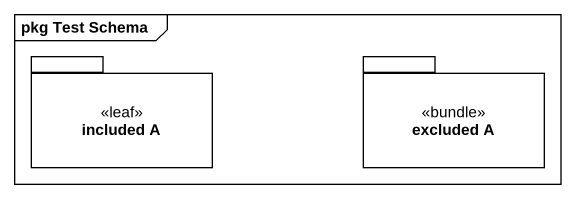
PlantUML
@startuml
mainframe pkg Test Schema
package "included A" as included_A <<leaf>> {
}
package "excluded A" as excluded_A <<bundle>> {
}
@enduml
